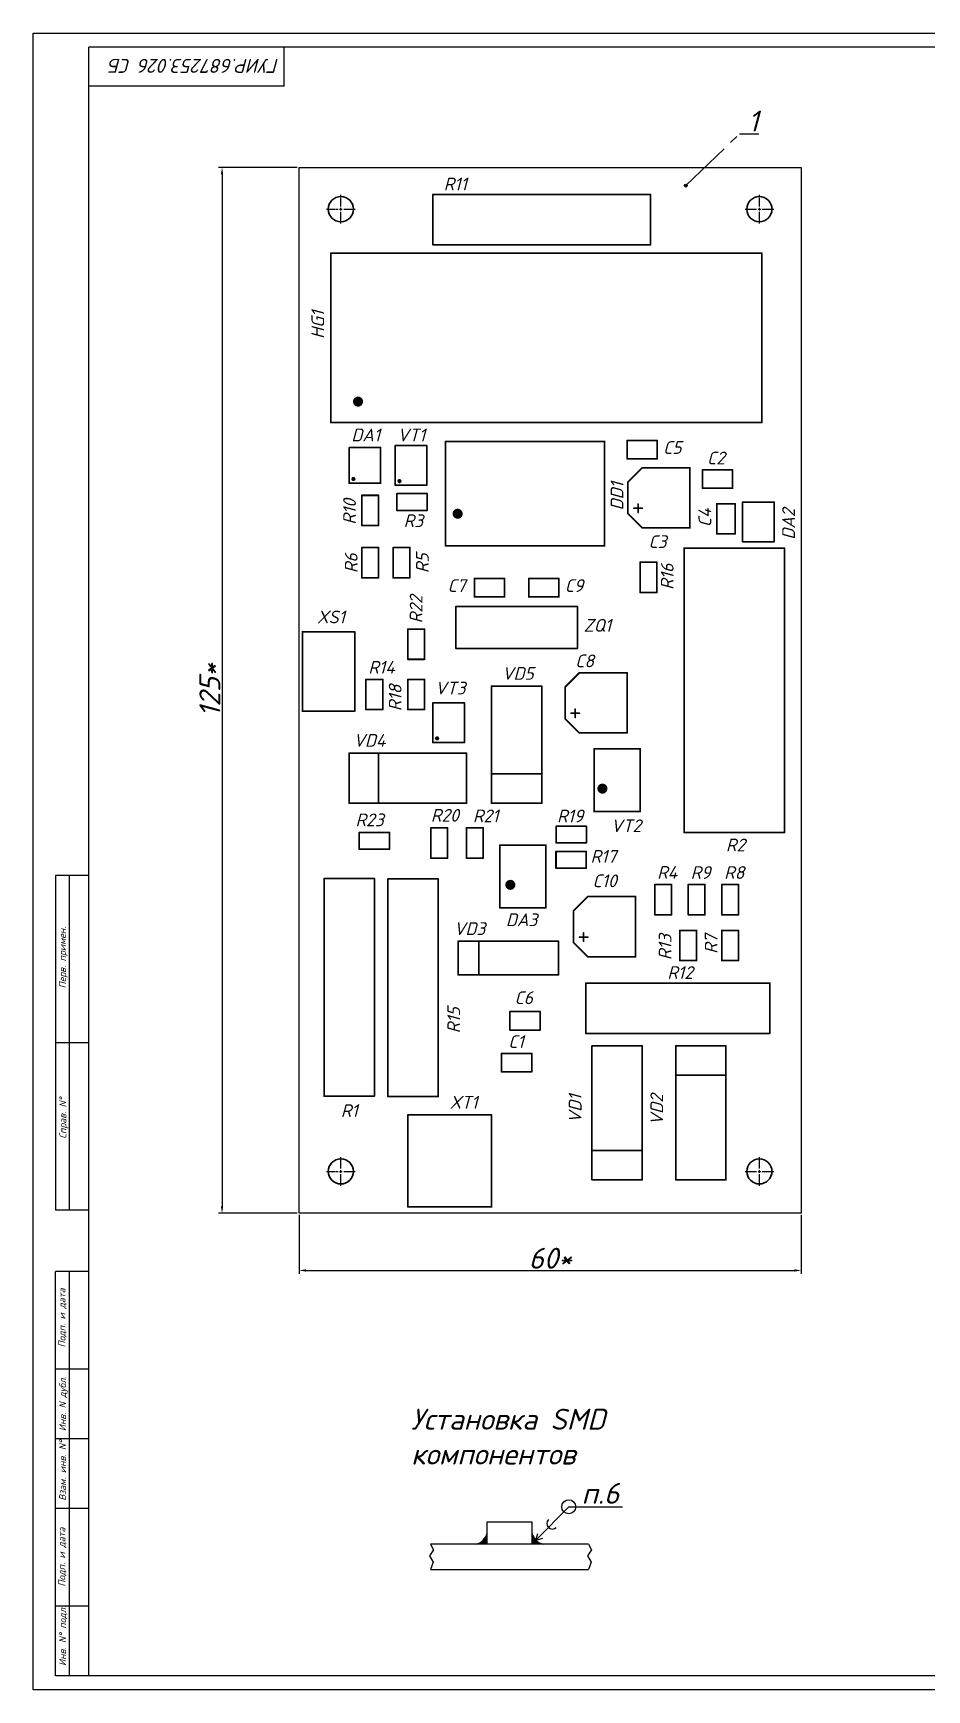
# Model space of a CAD drawing. Header units: millimetres. Extents: x 204 to 2233, y 176 to 1484.
# Drawn here: x 204 to 524, y 176 to 770 of the extents above; entities that cross this region are included whole.
import ezdxf

# ---------------------------------------------------------------- set-up
doc = ezdxf.new("R2010")
doc.units = ezdxf.units.MM
doc.linetypes.add('CENTER2', pattern=[1.125, 0.75, -0.125, 0.125, -0.125])
doc.linetypes.add('осевая2', pattern=[28.575, 19.05, -3.175, 3.175, -3.175])
doc.styles.add('PDF ISOCPEUR Italic', font='isocpeui.ttf')
doc.dimstyles.new('ISO-25', dxfattribs={"dimtxt": 2.5, "dimasz": 2.5, "dimexe": 1.25, "dimexo": 0.625, "dimtad": 1, "dimtxsty": 'Standard', "dimcen": 2.5, "dimadec": 0, "dimazin": 0, "dimtfac": 1, "dimtmove": 0, "dimatfit": 3, "dimfxl": 1, "dimarcsym": 0})

# ---------------------------------------------------------------- blocks, each defined once
blk = doc.blocks.new('*D27')
at = {"color": 0, "linetype": 'ByBlock', "lineweight": -2, "transparency": 16777216}
for p, q in [((298.78, 721.66), (270.56, 721.66)), ((271.81, 719.16), (271.81, 349.16)), ((298.78, 346.66), (270.56, 346.66))]:
    blk.add_line(p, q, dxfattribs=at)
at = {"color": 0, "linetype": 'ByBlock', "transparency": 16777216}
for points in [[(271.4, 719.16), (272.23, 719.16), (271.81, 721.66)], [(271.4, 349.16), (272.23, 349.16), (271.81, 346.66)]]:
    blk.add_solid(points, dxfattribs=at)
at = {"layer": 'DEFPOINTS', "color": 0, "linetype": 'ByBlock', "transparency": 16777216}
for p in [(299.4, 721.66), (271.81, 346.66), (299.4, 346.66)]:
    blk.add_point(p, dxfattribs=at)
at = {"color": 0, "linetype": 'ByBlock', "transparency": 16777216, "insert": (267.44, 534.16), "char_height": 2.5, "attachment_point": 5, "rotation": 90, "style": 'PDF ISOCPEUR Italic'}
blk.add_mtext('{\\H3x;125\\A1;\\fGOST Common|b0|i1|c204|p34;*}', dxfattribs=at)
blk = doc.blocks.new('*D28')
at = {"color": 0, "linetype": 'ByBlock', "lineweight": -2, "transparency": 16777216}
for p, q in [((299.4, 346.04), (299.4, 324.91)), ((479.4, 346.04), (479.4, 324.91)), ((301.9, 326.16), (476.9, 326.16))]:
    blk.add_line(p, q, dxfattribs=at)
at = {"color": 0, "linetype": 'ByBlock', "transparency": 16777216}
for points in [[(301.9, 326.57), (301.9, 325.74), (299.4, 326.16)], [(476.9, 326.57), (476.9, 325.74), (479.4, 326.16)]]:
    blk.add_solid(points, dxfattribs=at)
at = {"layer": 'DEFPOINTS', "color": 0, "linetype": 'ByBlock', "transparency": 16777216}
for p in [(299.4, 346.66), (479.4, 346.66), (479.4, 326.16)]:
    blk.add_point(p, dxfattribs=at)
at = {"color": 0, "linetype": 'ByBlock', "transparency": 16777216, "insert": (389.4, 330.53), "char_height": 2.5, "attachment_point": 5, "style": 'PDF ISOCPEUR Italic'}
blk.add_mtext('{\\H3x;60\\A1;\\fGOST Common|b0|i1|c204|p34;*}', dxfattribs=at)
blk = doc.blocks.new('*U23')
at = {"color": 0, "linetype": 'CENTER2', "transparency": 16777216}
for p, q in [((-5.12, 0), (-1, 0)), ((0, 1), (0, 5.12)), ((1, 0), (5.12, 0)), ((0, -5.12), (0, -1))]:
    blk.add_line(p, q, dxfattribs=at)
at = {"color": 0, "linetype": 'Continuous', "transparency": 16777216}
for p, q in [((-0.5, 0), (0.5, 0)), ((0, -0.5), (0, 0.5))]:
    blk.add_line(p, q, dxfattribs=at)
blk = doc.blocks.new('*U24')
at = {"color": 0, "linetype": 'CENTER2', "transparency": 16777216}
for p, q in [((-5.12, 0), (-1, 0)), ((0, 1), (0, 5.12)), ((1, 0), (5.12, 0)), ((0, -5.12), (0, -1))]:
    blk.add_line(p, q, dxfattribs=at)
at = {"color": 0, "linetype": 'Continuous', "transparency": 16777216}
for p, q in [((-0.5, 0), (0.5, 0)), ((0, -0.5), (0, 0.5))]:
    blk.add_line(p, q, dxfattribs=at)
blk = doc.blocks.new('*U25')
at = {"color": 0, "linetype": 'CENTER2', "transparency": 16777216}
for p, q in [((-5.12, 0), (-1, 0)), ((0, 1), (0, 5.12)), ((1, 0), (5.12, 0)), ((0, -5.12), (0, -1))]:
    blk.add_line(p, q, dxfattribs=at)
at = {"color": 0, "linetype": 'Continuous', "transparency": 16777216}
for p, q in [((-0.5, 0), (0.5, 0)), ((0, -0.5), (0, 0.5))]:
    blk.add_line(p, q, dxfattribs=at)
blk = doc.blocks.new('*U26')
at = {"color": 0, "linetype": 'CENTER2', "transparency": 16777216}
for p, q in [((-5.12, 0), (-1, 0)), ((0, 1), (0, 5.12)), ((1, 0), (5.12, 0)), ((0, -5.12), (0, -1))]:
    blk.add_line(p, q, dxfattribs=at)
at = {"color": 0, "linetype": 'Continuous', "transparency": 16777216}
for p, q in [((-0.5, 0), (0.5, 0)), ((0, -0.5), (0, 0.5))]:
    blk.add_line(p, q, dxfattribs=at)

msp = doc.modelspace()

# ---------------------------------------------------------------- hatches: boundary and pattern name
at = {"linetype": 'ByBlock'}
h = msp.add_hatch(color=256, dxfattribs=at)
h.dxf.hatch_style = 1
h.paths.add_polyline_path([(438.564, 715.111, 1), (437.564, 715.111, 1)])
h = msp.add_hatch(color=256, dxfattribs=at)
h.dxf.hatch_style = 1
h.paths.add_polyline_path([(366.867, 231.986), (366.867, 227.986), (362.867, 227.986, 0.2723201)])
h = msp.add_hatch(color=256, dxfattribs=at)
h.dxf.hatch_style = 1
h.paths.add_polyline_path([(386.867, 227.986, -0.2723201), (382.867, 231.986), (382.867, 227.986)])

# ---------------------------------------------------------------- linework, layer by layer
for p, q in [((204.109, 175.778), (204.109, 769.778)), ((204.109, 769.778), (1045.109, 769.778)), ((224.109, 220.778), (224.109, 764.778)), ((1040.109, 764.778), (224.109, 764.778)), ((294.109, 750.778), (294.109, 764.778)), ((294.109, 750.778), (224.109, 750.778)), ((299.4, 346.662), (299.4, 721.662)), ((299.4, 721.662), (479.4, 721.662)), ((479.4, 721.662), (479.4, 346.662)), ((212.109, 467.778), (212.109, 347.778)), ((224.109, 467.778), (212.109, 467.778)), ((217.109, 347.778), (217.109, 467.778)), ((224.109, 407.778), (212.109, 407.778)), ((224.109, 347.778), (212.109, 347.778)), ((479.4, 346.662), (299.4, 346.662)), ((212.109, 180.778), (212.109, 325.778)), ((224.109, 325.778), (212.109, 325.778)), ((217.109, 180.778), (217.109, 325.778)), ((224.109, 290.778), (212.109, 290.778)), ((224.109, 265.778), (212.109, 265.778)), ((224.109, 240.778), (212.109, 240.778)), ((224.109, 180.778), (224.109, 220.778)), ((224.109, 205.778), (212.109, 205.778)), ((1040.109, 180.778), (212.109, 180.778)), ((1045.109, 175.778), (204.109, 175.778))]:
    msp.add_line(p, q)
at = {"linetype": 'осевая2'}
msp.add_line((438.064, 715.111), (457.302, 733.616), dxfattribs=at)
at = {"linetype": 'ByBlock'}
for p, q in [((457.302, 733.616), (464.199, 733.616)), ((384.322, 229.441), (396.058, 241.431)), ((396.058, 241.431), (415.314, 241.431)), ((366.867, 227.986), (366.867, 235.986)), ((366.867, 235.986), (382.867, 235.986)), ((382.867, 235.986), (382.867, 227.986)), ((384.322, 229.441), (384.943, 231.863)), ((403.208, 227.986), (346.526, 227.986)), ((382.867, 227.986), (366.867, 227.986)), ((384.322, 229.441), (386.73, 230.114)), ((346.526, 218.986), (403.208, 218.986))]:
    msp.add_line(p, q, dxfattribs=at)
at = {"const_width": 0.6}
for points in [[(347.4, 711.912), (425.4, 711.912)], [(347.4, 693.912), (347.4, 711.912)], [(425.4, 693.912), (425.4, 711.912)], [(310.8, 630.161), (310.8, 690.911)], [(310.8, 690.911), (465.3, 690.911)], [(347.4, 693.912), (425.4, 693.912)], [(465.3, 630.161), (465.3, 690.911)], [(310.8, 630.161), (465.3, 630.161)], [(351.9, 623.412), (408.9, 623.412)], [(351.9, 585.912), (351.9, 623.412)], [(408.9, 585.912), (408.9, 623.412)], [(417, 617.112), (417, 623.712)], [(417, 623.712), (427.8, 623.712)], [(427.8, 617.112), (427.8, 623.712)], [(317.4, 608.411), (317.4, 621.162)], [(317.4, 621.162), (328.65, 621.162)], [(328.65, 608.411), (328.65, 621.162)], [(333.9, 607.661), (333.9, 621.911)], [(333.9, 621.911), (345.15, 621.911)], [(345.15, 607.661), (345.15, 621.911)], [(417, 617.112), (427.8, 617.112)], [(417.3, 608.861), (422.4, 613.961)], [(422.4, 613.961), (439.5, 613.961)], [(439.5, 592.361), (439.5, 613.961)], [(444, 606.611), (444, 613.212)], [(444, 613.212), (454.8, 613.212)], [(454.8, 606.611), (454.8, 613.212)], [(317.4, 608.411), (328.65, 608.411)], [(333.9, 607.661), (345.15, 607.661)], [(417.3, 597.461), (417.3, 608.861)], [(444, 606.611), (454.8, 606.611)], [(321.9, 604.061), (327.9, 604.061)], [(321.9, 593.262), (321.9, 604.061)], [(327.9, 593.262), (327.9, 604.061)], [(334.5, 598.661), (334.5, 604.662)], [(334.5, 604.662), (345.3, 604.662)], [(345.3, 598.661), (345.3, 604.662)], [(420.9, 597.912), (420.9, 600.911)], [(449.1, 590.262), (449.1, 601.061)], [(449.1, 601.061), (455.7, 601.061)], [(455.7, 590.262), (455.7, 601.061)], [(458.4, 587.411), (458.4, 601.662)], [(458.4, 601.662), (469.65, 601.662)], [(469.65, 587.411), (469.65, 601.662)], [(334.5, 598.661), (345.3, 598.661)], [(417.3, 597.461), (422.4, 592.361)], [(419.4, 599.411), (422.4, 599.411)], [(321.9, 593.262), (327.9, 593.262)], [(422.4, 592.361), (439.5, 592.361)], [(449.1, 590.262), (455.7, 590.262)], [(321.9, 585.311), (327.9, 585.311)], [(321.9, 574.512), (321.9, 585.311)], [(327.9, 574.512), (327.9, 585.311)], [(333.15, 585.311), (339.15, 585.311)], [(333.15, 574.512), (333.15, 585.311)], [(339.15, 574.512), (339.15, 585.311)], [(351.9, 585.912), (408.9, 585.912)], [(437.4, 585.161), (473.4, 585.161)], [(437.4, 483.162), (437.4, 585.161)], [(458.4, 587.411), (469.65, 587.411)], [(473.4, 483.162), (473.4, 585.161)], [(421.65, 580.061), (427.65, 580.061)], [(421.65, 569.262), (421.65, 580.061)], [(427.65, 569.262), (427.65, 580.061)], [(321.9, 574.512), (327.9, 574.512)], [(333.15, 574.512), (339.15, 574.512)], [(362.25, 567.612), (362.25, 574.212)], [(362.25, 574.212), (373.05, 574.212)], [(373.05, 567.612), (373.05, 574.212)], [(381.75, 567.612), (381.75, 574.212)], [(381.75, 574.212), (392.55, 574.212)], [(392.55, 567.612), (392.55, 574.212)], [(355.65, 564.162), (399.15, 564.162)], [(355.65, 549.161), (355.65, 564.162)], [(362.25, 567.612), (373.05, 567.612)], [(381.75, 567.612), (392.55, 567.612)], [(399.15, 549.161), (399.15, 564.162)], [(421.65, 569.262), (427.65, 569.262)], [(300.6, 526.661), (300.6, 555.162)], [(300.6, 526.661), (300.6, 555.162)], [(300.6, 555.162), (319.35, 555.162)], [(319.35, 526.661), (319.35, 555.162)], [(338.4, 556.062), (344.4, 556.062)], [(338.4, 545.262), (338.4, 556.062)], [(344.4, 545.262), (344.4, 556.062)], [(355.65, 549.161), (399.15, 549.161)], [(338.4, 545.262), (344.4, 545.262)], [(394.8, 535.361), (399.9, 540.462)], [(399.9, 540.462), (417, 540.462)], [(417, 518.861), (417, 540.462)], [(323.4, 538.061), (329.4, 538.061)], [(323.4, 527.262), (323.4, 538.061)], [(329.4, 527.262), (329.4, 538.061)], [(338.4, 538.061), (344.4, 538.061)], [(338.4, 527.262), (338.4, 538.061)], [(344.4, 527.262), (344.4, 538.061)], [(368.4, 493.661), (368.4, 535.662)], [(368.4, 535.662), (386.4, 535.662)], [(386.4, 493.661), (386.4, 535.662)], [(394.8, 523.961), (394.8, 535.361)], [(347.4, 515.411), (347.4, 529.662)], [(347.4, 529.662), (358.65, 529.662)], [(358.65, 515.411), (358.65, 529.662)], [(300.6, 526.661), (319.35, 526.661)], [(323.4, 527.262), (329.4, 527.262)], [(338.4, 527.262), (344.4, 527.262)], [(394.8, 523.961), (399.9, 518.861)], [(396.9, 525.912), (399.9, 525.912)], [(398.4, 524.412), (398.4, 527.411)], [(399.9, 518.861), (417, 518.861)], [(317.4, 511.661), (359.4, 511.661)], [(317.4, 493.661), (317.4, 511.661)], [(327.9, 493.661), (327.9, 511.661)], [(347.4, 515.411), (358.65, 515.411)], [(359.4, 493.661), (359.4, 511.661)], [(405.15, 513.162), (421.65, 513.162)], [(405.15, 490.662), (405.15, 513.162)], [(421.65, 490.662), (421.65, 513.162)], [(368.4, 504.161), (386.4, 504.161)], [(317.4, 493.661), (359.4, 493.661)], [(368.4, 493.661), (386.4, 493.661)], [(405.15, 490.662), (421.65, 490.662)], [(321, 477.161), (321, 483.162)], [(321, 483.162), (331.8, 483.162)], [(331.8, 477.161), (331.8, 483.162)], [(346.65, 484.811), (352.65, 484.811)], [(346.65, 474.012), (346.65, 484.811)], [(352.65, 474.012), (352.65, 484.811)], [(359.4, 484.811), (365.4, 484.811)], [(359.4, 474.012), (359.4, 484.811)], [(365.4, 474.012), (365.4, 484.811)], [(391.575, 479.412), (391.575, 485.412)], [(391.575, 485.412), (402.375, 485.412)], [(402.375, 479.412), (402.375, 485.412)], [(437.4, 483.162), (473.4, 483.162)], [(321, 477.161), (331.8, 477.161)], [(371.4, 478.662), (387.9, 478.662)], [(371.4, 456.162), (371.4, 478.662)], [(387.9, 456.162), (387.9, 478.662)], [(391.5, 470.411), (391.5, 476.412)], [(391.5, 476.412), (402.3, 476.412)], [(391.575, 479.412), (402.375, 479.412)], [(402.3, 470.411), (402.3, 476.412)], [(346.65, 474.012), (352.65, 474.012)], [(359.4, 474.012), (365.4, 474.012)], [(391.5, 470.411), (402.3, 470.411)], [(308.4, 466.661), (326.4, 466.661)], [(308.4, 388.662), (308.4, 466.661)], [(326.4, 388.662), (326.4, 466.661)], [(331.275, 388.512), (331.275, 466.511)], [(331.275, 466.511), (349.275, 466.511)], [(349.275, 388.512), (349.275, 466.511)], [(426.9, 464.486), (432.9, 464.486)], [(426.9, 453.687), (426.9, 464.486)], [(432.9, 453.687), (432.9, 464.486)], [(438.9, 464.486), (444.9, 464.486)], [(438.9, 453.687), (438.9, 464.486)], [(444.9, 453.687), (444.9, 464.486)], [(450.9, 464.486), (456.9, 464.486)], [(450.9, 453.687), (450.9, 464.486)], [(456.9, 453.687), (456.9, 464.486)], [(397.8, 455.111), (402.9, 460.212)], [(402.9, 460.212), (420, 460.212)], [(420, 438.611), (420, 460.212)], [(371.4, 456.162), (387.9, 456.162)], [(397.8, 443.711), (397.8, 455.111)], [(426.9, 453.687), (432.9, 453.687)], [(438.9, 453.687), (444.9, 453.687)], [(450.9, 453.687), (456.9, 453.687)], [(399.9, 445.662), (402.9, 445.662)], [(401.4, 444.162), (401.4, 447.161)], [(435.9, 448.061), (441.9, 448.061)], [(435.9, 437.262), (435.9, 448.061)], [(441.9, 437.262), (441.9, 448.061)], [(450.9, 448.061), (456.9, 448.061)], [(450.9, 437.262), (450.9, 448.061)], [(456.9, 437.262), (456.9, 448.061)], [(356.4, 432.161), (356.4, 444.162)], [(356.4, 444.162), (392.4, 444.162)], [(363.9, 432.161), (363.9, 444.162)], [(392.4, 432.161), (392.4, 444.162)], [(397.8, 443.711), (402.9, 438.611)], [(402.9, 438.611), (420, 438.611)], [(435.9, 437.262), (441.9, 437.262)], [(450.9, 437.262), (456.9, 437.262)], [(356.4, 432.161), (392.4, 432.161)], [(402.15, 429.161), (468.15, 429.161)], [(402.15, 411.162), (402.15, 429.161)], [(468.15, 411.162), (468.15, 429.161)], [(375, 412.361), (375, 418.962)], [(375, 418.962), (385.8, 418.962)], [(385.8, 412.361), (385.8, 418.962)], [(375, 412.361), (385.8, 412.361)], [(402.15, 411.162), (468.15, 411.162)], [(372, 397.361), (372, 403.962)], [(372, 403.962), (382.8, 403.962)], [(382.8, 397.361), (382.8, 403.962)], [(404.4, 406.662), (422.4, 406.662)], [(404.4, 358.662), (404.4, 406.662)], [(422.4, 358.662), (422.4, 406.662)], [(434.4, 358.662), (434.4, 406.662)], [(434.4, 406.662), (452.4, 406.662)], [(452.4, 358.662), (452.4, 406.662)], [(372, 397.361), (382.8, 397.361)], [(434.4, 396.162), (452.4, 396.162)], [(308.4, 388.662), (326.4, 388.662)], [(331.275, 388.512), (349.275, 388.512)], [(338.4, 348.912), (338.4, 381.911)], [(338.4, 381.911), (368.4, 381.911)], [(368.4, 348.912), (368.4, 381.911)], [(404.4, 369.162), (422.4, 369.162)], [(404.4, 358.662), (422.4, 358.662)], [(434.4, 358.662), (452.4, 358.662)], [(338.4, 348.912), (368.4, 348.912)]]:
    msp.add_lwpolyline(points, dxfattribs=at)
for points, const_width in [([(347.25, 711.912, 1), (347.55, 711.912, 1)], 0.3), ([(347.25, 711.912, 1), (347.55, 711.912, 1)], 0.3), ([(425.25, 711.912, 1), (425.55, 711.912, 1)], 0.3), ([(425.25, 711.912, 1), (425.55, 711.912, 1)], 0.3), ([(310.65, 690.911, 1), (310.95, 690.911, 1)], 0.3), ([(310.65, 690.911, 1), (310.95, 690.911, 1)], 0.3), ([(347.25, 693.912, 1), (347.55, 693.912, 1)], 0.3), ([(347.25, 693.912, 1), (347.55, 693.912, 1)], 0.3), ([(425.25, 693.912, 1), (425.55, 693.912, 1)], 0.3), ([(425.25, 693.912, 1), (425.55, 693.912, 1)], 0.3), ([(465.15, 690.911, 1), (465.45, 690.911, 1)], 0.3), ([(465.15, 690.911, 1), (465.45, 690.911, 1)], 0.3), ([(321.45, 637.662, 1), (319.65, 637.662, 1)], 1.8), ([(319.2, 637.662, 1), (320.1, 637.662, 1)], 0.9), ([(321, 637.662, 1), (321.9, 637.662, 1)], 0.9), ([(310.65, 630.161, 1), (310.95, 630.161, 1)], 0.3), ([(310.65, 630.161, 1), (310.95, 630.161, 1)], 0.3), ([(465.15, 630.161, 1), (465.45, 630.161, 1)], 0.3), ([(465.15, 630.161, 1), (465.45, 630.161, 1)], 0.3), ([(351.75, 623.412, 1), (352.05, 623.412, 1)], 0.3), ([(351.75, 623.412, 1), (352.05, 623.412, 1)], 0.3), ([(408.75, 623.412, 1), (409.05, 623.412, 1)], 0.3), ([(408.75, 623.412, 1), (409.05, 623.412, 1)], 0.3), ([(416.85, 623.712, 1), (417.15, 623.712, 1)], 0.3), ([(416.85, 623.712, 1), (417.15, 623.712, 1)], 0.3), ([(427.65, 623.712, 1), (427.95, 623.712, 1)], 0.3), ([(427.65, 623.712, 1), (427.95, 623.712, 1)], 0.3), ([(317.25, 621.162, 1), (317.55, 621.162, 1)], 0.3), ([(317.25, 621.162, 1), (317.55, 621.162, 1)], 0.3), ([(328.5, 621.162, 1), (328.8, 621.162, 1)], 0.3), ([(328.5, 621.162, 1), (328.8, 621.162, 1)], 0.3), ([(333.75, 621.911, 1), (334.05, 621.911, 1)], 0.3), ([(333.75, 621.911, 1), (334.05, 621.911, 1)], 0.3), ([(345, 621.911, 1), (345.3, 621.911, 1)], 0.3), ([(345, 621.911, 1), (345.3, 621.911, 1)], 0.3), ([(416.85, 617.112, 1), (417.15, 617.112, 1)], 0.3), ([(416.85, 617.112, 1), (417.15, 617.112, 1)], 0.3), ([(422.25, 613.961, 1), (422.55, 613.961, 1)], 0.3), ([(422.25, 613.961, 1), (422.55, 613.961, 1)], 0.3), ([(427.65, 617.112, 1), (427.95, 617.112, 1)], 0.3), ([(427.65, 617.112, 1), (427.95, 617.112, 1)], 0.3), ([(439.35, 613.961, 1), (439.65, 613.961, 1)], 0.3), ([(439.35, 613.961, 1), (439.65, 613.961, 1)], 0.3), ([(443.85, 613.212, 1), (444.15, 613.212, 1)], 0.3), ([(443.85, 613.212, 1), (444.15, 613.212, 1)], 0.3), ([(454.65, 613.212, 1), (454.95, 613.212, 1)], 0.3), ([(454.65, 613.212, 1), (454.95, 613.212, 1)], 0.3), ([(317.25, 608.411, 1), (317.55, 608.411, 1)], 0.3), ([(317.25, 608.411, 1), (317.55, 608.411, 1)], 0.3), ([(319.275, 609.911, 1), (318.525, 609.911, 1)], 0.75), ([(318.338, 609.911, 1), (318.713, 609.911, 1)], 0.375), ([(319.088, 609.911, 1), (319.463, 609.911, 1)], 0.375), ([(328.5, 608.411, 1), (328.8, 608.411, 1)], 0.3), ([(328.5, 608.411, 1), (328.8, 608.411, 1)], 0.3), ([(333.75, 607.661, 1), (334.05, 607.661, 1)], 0.3), ([(333.75, 607.661, 1), (334.05, 607.661, 1)], 0.3), ([(335.775, 609.161, 1), (335.025, 609.161, 1)], 0.75), ([(334.838, 609.161, 1), (335.213, 609.161, 1)], 0.375), ([(335.588, 609.161, 1), (335.963, 609.161, 1)], 0.375), ([(345, 607.661, 1), (345.3, 607.661, 1)], 0.3), ([(345, 607.661, 1), (345.3, 607.661, 1)], 0.3), ([(417.15, 608.861, 1), (417.45, 608.861, 1)], 0.3), ([(417.15, 608.861, 1), (417.45, 608.861, 1)], 0.3), ([(443.85, 606.611, 1), (444.15, 606.611, 1)], 0.3), ([(443.85, 606.611, 1), (444.15, 606.611, 1)], 0.3), ([(454.65, 606.611, 1), (454.95, 606.611, 1)], 0.3), ([(454.65, 606.611, 1), (454.95, 606.611, 1)], 0.3), ([(321.75, 604.061, 1), (322.05, 604.061, 1)], 0.3), ([(321.75, 604.061, 1), (322.05, 604.061, 1)], 0.3), ([(327.75, 604.061, 1), (328.05, 604.061, 1)], 0.3), ([(327.75, 604.061, 1), (328.05, 604.061, 1)], 0.3), ([(334.35, 604.662, 1), (334.65, 604.662, 1)], 0.3), ([(334.35, 604.662, 1), (334.65, 604.662, 1)], 0.3), ([(345.15, 604.662, 1), (345.45, 604.662, 1)], 0.3), ([(345.15, 604.662, 1), (345.45, 604.662, 1)], 0.3), ([(420.75, 600.911, 1), (421.05, 600.911, 1)], 0.3), ([(448.95, 601.061, 1), (449.25, 601.061, 1)], 0.3), ([(448.95, 601.061, 1), (449.25, 601.061, 1)], 0.3), ([(455.55, 601.061, 1), (455.85, 601.061, 1)], 0.3), ([(455.55, 601.061, 1), (455.85, 601.061, 1)], 0.3), ([(458.25, 601.662, 1), (458.55, 601.662, 1)], 0.3), ([(458.25, 601.662, 1), (458.55, 601.662, 1)], 0.3), ([(469.5, 601.662, 1), (469.8, 601.662, 1)], 0.3), ([(469.5, 601.662, 1), (469.8, 601.662, 1)], 0.3), ([(334.35, 598.661, 1), (334.65, 598.661, 1)], 0.3), ([(334.35, 598.661, 1), (334.65, 598.661, 1)], 0.3), ([(345.15, 598.661, 1), (345.45, 598.661, 1)], 0.3), ([(345.15, 598.661, 1), (345.45, 598.661, 1)], 0.3), ([(357.15, 597.461, 1), (355.35, 597.461, 1)], 1.8), ([(354.9, 597.461, 1), (355.8, 597.461, 1)], 0.9), ([(356.7, 597.461, 1), (357.6, 597.461, 1)], 0.9), ([(417.15, 597.461, 1), (417.45, 597.461, 1)], 0.3), ([(417.15, 597.461, 1), (417.45, 597.461, 1)], 0.3), ([(419.25, 599.411, 1), (419.55, 599.411, 1)], 0.3), ([(420.75, 597.912, 1), (421.05, 597.912, 1)], 0.3), ([(422.25, 599.411, 1), (422.55, 599.411, 1)], 0.3), ([(321.75, 593.262, 1), (322.05, 593.262, 1)], 0.3), ([(321.75, 593.262, 1), (322.05, 593.262, 1)], 0.3), ([(327.75, 593.262, 1), (328.05, 593.262, 1)], 0.3), ([(327.75, 593.262, 1), (328.05, 593.262, 1)], 0.3), ([(422.25, 592.361, 1), (422.55, 592.361, 1)], 0.3), ([(422.25, 592.361, 1), (422.55, 592.361, 1)], 0.3), ([(439.35, 592.361, 1), (439.65, 592.361, 1)], 0.3), ([(439.35, 592.361, 1), (439.65, 592.361, 1)], 0.3), ([(448.95, 590.262, 1), (449.25, 590.262, 1)], 0.3), ([(448.95, 590.262, 1), (449.25, 590.262, 1)], 0.3), ([(455.55, 590.262, 1), (455.85, 590.262, 1)], 0.3), ([(455.55, 590.262, 1), (455.85, 590.262, 1)], 0.3), ([(321.75, 585.311, 1), (322.05, 585.311, 1)], 0.3), ([(321.75, 585.311, 1), (322.05, 585.311, 1)], 0.3), ([(327.75, 585.311, 1), (328.05, 585.311, 1)], 0.3), ([(327.75, 585.311, 1), (328.05, 585.311, 1)], 0.3), ([(333, 585.311, 1), (333.3, 585.311, 1)], 0.3), ([(333, 585.311, 1), (333.3, 585.311, 1)], 0.3), ([(339, 585.311, 1), (339.3, 585.311, 1)], 0.3), ([(339, 585.311, 1), (339.3, 585.311, 1)], 0.3), ([(351.75, 585.912, 1), (352.05, 585.912, 1)], 0.3), ([(351.75, 585.912, 1), (352.05, 585.912, 1)], 0.3), ([(408.75, 585.912, 1), (409.05, 585.912, 1)], 0.3), ([(408.75, 585.912, 1), (409.05, 585.912, 1)], 0.3), ([(437.25, 585.161, 1), (437.55, 585.161, 1)], 0.3), ([(437.25, 585.161, 1), (437.55, 585.161, 1)], 0.3), ([(458.25, 587.411, 1), (458.55, 587.411, 1)], 0.3), ([(458.25, 587.411, 1), (458.55, 587.411, 1)], 0.3), ([(469.5, 587.411, 1), (469.8, 587.411, 1)], 0.3), ([(469.5, 587.411, 1), (469.8, 587.411, 1)], 0.3), ([(473.25, 585.161, 1), (473.55, 585.161, 1)], 0.3), ([(473.25, 585.161, 1), (473.55, 585.161, 1)], 0.3), ([(421.5, 580.061, 1), (421.8, 580.061, 1)], 0.3), ([(421.5, 580.061, 1), (421.8, 580.061, 1)], 0.3), ([(427.5, 580.061, 1), (427.8, 580.061, 1)], 0.3), ([(427.5, 580.061, 1), (427.8, 580.061, 1)], 0.3), ([(321.75, 574.512, 1), (322.05, 574.512, 1)], 0.3), ([(321.75, 574.512, 1), (322.05, 574.512, 1)], 0.3), ([(327.75, 574.512, 1), (328.05, 574.512, 1)], 0.3), ([(327.75, 574.512, 1), (328.05, 574.512, 1)], 0.3), ([(333, 574.512, 1), (333.3, 574.512, 1)], 0.3), ([(333, 574.512, 1), (333.3, 574.512, 1)], 0.3), ([(339, 574.512, 1), (339.3, 574.512, 1)], 0.3), ([(339, 574.512, 1), (339.3, 574.512, 1)], 0.3), ([(362.1, 574.212, 1), (362.4, 574.212, 1)], 0.3), ([(362.1, 574.212, 1), (362.4, 574.212, 1)], 0.3), ([(372.9, 574.212, 1), (373.2, 574.212, 1)], 0.3), ([(372.9, 574.212, 1), (373.2, 574.212, 1)], 0.3), ([(381.6, 574.212, 1), (381.9, 574.212, 1)], 0.3), ([(381.6, 574.212, 1), (381.9, 574.212, 1)], 0.3), ([(392.4, 574.212, 1), (392.7, 574.212, 1)], 0.3), ([(392.4, 574.212, 1), (392.7, 574.212, 1)], 0.3), ([(355.5, 564.162, 1), (355.8, 564.162, 1)], 0.3), ([(355.5, 564.162, 1), (355.8, 564.162, 1)], 0.3), ([(362.1, 567.612, 1), (362.4, 567.612, 1)], 0.3), ([(362.1, 567.612, 1), (362.4, 567.612, 1)], 0.3), ([(372.9, 567.612, 1), (373.2, 567.612, 1)], 0.3), ([(372.9, 567.612, 1), (373.2, 567.612, 1)], 0.3), ([(381.6, 567.612, 1), (381.9, 567.612, 1)], 0.3), ([(381.6, 567.612, 1), (381.9, 567.612, 1)], 0.3), ([(392.4, 567.612, 1), (392.7, 567.612, 1)], 0.3), ([(392.4, 567.612, 1), (392.7, 567.612, 1)], 0.3), ([(399, 564.162, 1), (399.3, 564.162, 1)], 0.3), ([(399, 564.162, 1), (399.3, 564.162, 1)], 0.3), ([(421.5, 569.262, 1), (421.8, 569.262, 1)], 0.3), ([(421.5, 569.262, 1), (421.8, 569.262, 1)], 0.3), ([(427.5, 569.262, 1), (427.8, 569.262, 1)], 0.3), ([(427.5, 569.262, 1), (427.8, 569.262, 1)], 0.3), ([(300.45, 555.162, 1), (300.75, 555.162, 1)], 0.3), ([(300.45, 555.162, 1), (300.75, 555.162, 1)], 0.3), ([(300.45, 555.162, 1), (300.75, 555.162, 1)], 0.3), ([(300.45, 555.162, 1), (300.75, 555.162, 1)], 0.3), ([(319.2, 555.162, 1), (319.5, 555.162, 1)], 0.3), ([(319.2, 555.162, 1), (319.5, 555.162, 1)], 0.3), ([(338.25, 556.062, 1), (338.55, 556.062, 1)], 0.3), ([(338.25, 556.062, 1), (338.55, 556.062, 1)], 0.3), ([(344.25, 556.062, 1), (344.55, 556.062, 1)], 0.3), ([(344.25, 556.062, 1), (344.55, 556.062, 1)], 0.3), ([(355.5, 549.161, 1), (355.8, 549.161, 1)], 0.3), ([(355.5, 549.161, 1), (355.8, 549.161, 1)], 0.3), ([(399, 549.161, 1), (399.3, 549.161, 1)], 0.3), ([(399, 549.161, 1), (399.3, 549.161, 1)], 0.3), ([(338.25, 545.262, 1), (338.55, 545.262, 1)], 0.3), ([(338.25, 545.262, 1), (338.55, 545.262, 1)], 0.3), ([(344.25, 545.262, 1), (344.55, 545.262, 1)], 0.3), ([(344.25, 545.262, 1), (344.55, 545.262, 1)], 0.3), ([(399.75, 540.462, 1), (400.05, 540.462, 1)], 0.3), ([(399.75, 540.462, 1), (400.05, 540.462, 1)], 0.3), ([(416.85, 540.462, 1), (417.15, 540.462, 1)], 0.3), ([(416.85, 540.462, 1), (417.15, 540.462, 1)], 0.3), ([(323.25, 538.061, 1), (323.55, 538.061, 1)], 0.3), ([(323.25, 538.061, 1), (323.55, 538.061, 1)], 0.3), ([(329.25, 538.061, 1), (329.55, 538.061, 1)], 0.3), ([(329.25, 538.061, 1), (329.55, 538.061, 1)], 0.3), ([(338.25, 538.061, 1), (338.55, 538.061, 1)], 0.3), ([(338.25, 538.061, 1), (338.55, 538.061, 1)], 0.3), ([(344.25, 538.061, 1), (344.55, 538.061, 1)], 0.3), ([(344.25, 538.061, 1), (344.55, 538.061, 1)], 0.3), ([(368.25, 535.662, 1), (368.55, 535.662, 1)], 0.3), ([(368.25, 535.662, 1), (368.55, 535.662, 1)], 0.3), ([(386.25, 535.662, 1), (386.55, 535.662, 1)], 0.3), ([(386.25, 535.662, 1), (386.55, 535.662, 1)], 0.3), ([(394.65, 535.361, 1), (394.95, 535.361, 1)], 0.3), ([(394.65, 535.361, 1), (394.95, 535.361, 1)], 0.3), ([(347.25, 529.662, 1), (347.55, 529.662, 1)], 0.3), ([(347.25, 529.662, 1), (347.55, 529.662, 1)], 0.3), ([(358.5, 529.662, 1), (358.8, 529.662, 1)], 0.3), ([(358.5, 529.662, 1), (358.8, 529.662, 1)], 0.3), ([(300.45, 526.661, 1), (300.75, 526.661, 1)], 0.3), ([(300.45, 526.661, 1), (300.75, 526.661, 1)], 0.3), ([(300.45, 526.661, 1), (300.75, 526.661, 1)], 0.3), ([(300.45, 526.661, 1), (300.75, 526.661, 1)], 0.3), ([(319.2, 526.661, 1), (319.5, 526.661, 1)], 0.3), ([(319.2, 526.661, 1), (319.5, 526.661, 1)], 0.3), ([(323.25, 527.262, 1), (323.55, 527.262, 1)], 0.3), ([(323.25, 527.262, 1), (323.55, 527.262, 1)], 0.3), ([(329.25, 527.262, 1), (329.55, 527.262, 1)], 0.3), ([(329.25, 527.262, 1), (329.55, 527.262, 1)], 0.3), ([(338.25, 527.262, 1), (338.55, 527.262, 1)], 0.3), ([(338.25, 527.262, 1), (338.55, 527.262, 1)], 0.3), ([(344.25, 527.262, 1), (344.55, 527.262, 1)], 0.3), ([(344.25, 527.262, 1), (344.55, 527.262, 1)], 0.3), ([(394.65, 523.961, 1), (394.95, 523.961, 1)], 0.3), ([(394.65, 523.961, 1), (394.95, 523.961, 1)], 0.3), ([(396.75, 525.912, 1), (397.05, 525.912, 1)], 0.3), ([(398.25, 527.411, 1), (398.55, 527.411, 1)], 0.3), ([(398.25, 524.412, 1), (398.55, 524.412, 1)], 0.3), ([(399.75, 525.912, 1), (400.05, 525.912, 1)], 0.3), ([(349.275, 516.911, 1), (348.525, 516.911, 1)], 0.75), ([(348.338, 516.911, 1), (348.713, 516.911, 1)], 0.375), ([(349.088, 516.911, 1), (349.463, 516.911, 1)], 0.375), ([(399.75, 518.861, 1), (400.05, 518.861, 1)], 0.3), ([(399.75, 518.861, 1), (400.05, 518.861, 1)], 0.3), ([(416.85, 518.861, 1), (417.15, 518.861, 1)], 0.3), ([(416.85, 518.861, 1), (417.15, 518.861, 1)], 0.3), ([(317.25, 511.661, 1), (317.55, 511.661, 1)], 0.3), ([(317.25, 511.661, 1), (317.55, 511.661, 1)], 0.3), ([(327.75, 511.661, 1), (328.05, 511.661, 1)], 0.3), ([(347.25, 515.411, 1), (347.55, 515.411, 1)], 0.3), ([(347.25, 515.411, 1), (347.55, 515.411, 1)], 0.3), ([(358.5, 515.411, 1), (358.8, 515.411, 1)], 0.3), ([(358.5, 515.411, 1), (358.8, 515.411, 1)], 0.3), ([(359.25, 511.661, 1), (359.55, 511.661, 1)], 0.3), ([(359.25, 511.661, 1), (359.55, 511.661, 1)], 0.3), ([(405, 513.162, 1), (405.3, 513.162, 1)], 0.3), ([(405, 513.162, 1), (405.3, 513.162, 1)], 0.3), ([(421.5, 513.162, 1), (421.8, 513.162, 1)], 0.3), ([(421.5, 513.162, 1), (421.8, 513.162, 1)], 0.3), ([(368.25, 504.161, 1), (368.55, 504.161, 1)], 0.3), ([(386.25, 504.161, 1), (386.55, 504.161, 1)], 0.3), ([(409.05, 498.912, 1), (407.25, 498.912, 1)], 1.8), ([(406.8, 498.912, 1), (407.7, 498.912, 1)], 0.9), ([(408.6, 498.912, 1), (409.5, 498.912, 1)], 0.9), ([(317.25, 493.661, 1), (317.55, 493.661, 1)], 0.3), ([(317.25, 493.661, 1), (317.55, 493.661, 1)], 0.3), ([(327.75, 493.661, 1), (328.05, 493.661, 1)], 0.3), ([(359.25, 493.661, 1), (359.55, 493.661, 1)], 0.3), ([(359.25, 493.661, 1), (359.55, 493.661, 1)], 0.3), ([(368.25, 493.661, 1), (368.55, 493.661, 1)], 0.3), ([(368.25, 493.661, 1), (368.55, 493.661, 1)], 0.3), ([(386.25, 493.661, 1), (386.55, 493.661, 1)], 0.3), ([(386.25, 493.661, 1), (386.55, 493.661, 1)], 0.3), ([(405, 490.662, 1), (405.3, 490.662, 1)], 0.3), ([(405, 490.662, 1), (405.3, 490.662, 1)], 0.3), ([(421.5, 490.662, 1), (421.8, 490.662, 1)], 0.3), ([(421.5, 490.662, 1), (421.8, 490.662, 1)], 0.3), ([(320.85, 483.162, 1), (321.15, 483.162, 1)], 0.3), ([(320.85, 483.162, 1), (321.15, 483.162, 1)], 0.3), ([(331.65, 483.162, 1), (331.95, 483.162, 1)], 0.3), ([(331.65, 483.162, 1), (331.95, 483.162, 1)], 0.3), ([(346.5, 484.811, 1), (346.8, 484.811, 1)], 0.3), ([(346.5, 484.811, 1), (346.8, 484.811, 1)], 0.3), ([(352.5, 484.811, 1), (352.8, 484.811, 1)], 0.3), ([(352.5, 484.811, 1), (352.8, 484.811, 1)], 0.3), ([(359.25, 484.811, 1), (359.55, 484.811, 1)], 0.3), ([(359.25, 484.811, 1), (359.55, 484.811, 1)], 0.3), ([(365.25, 484.811, 1), (365.55, 484.811, 1)], 0.3), ([(365.25, 484.811, 1), (365.55, 484.811, 1)], 0.3), ([(391.425, 485.412, 1), (391.725, 485.412, 1)], 0.3), ([(391.425, 485.412, 1), (391.725, 485.412, 1)], 0.3), ([(402.225, 485.412, 1), (402.525, 485.412, 1)], 0.3), ([(402.225, 485.412, 1), (402.525, 485.412, 1)], 0.3), ([(437.25, 483.162, 1), (437.55, 483.162, 1)], 0.3), ([(437.25, 483.162, 1), (437.55, 483.162, 1)], 0.3), ([(473.25, 483.162, 1), (473.55, 483.162, 1)], 0.3), ([(473.25, 483.162, 1), (473.55, 483.162, 1)], 0.3), ([(320.85, 477.161, 1), (321.15, 477.161, 1)], 0.3), ([(320.85, 477.161, 1), (321.15, 477.161, 1)], 0.3), ([(331.65, 477.161, 1), (331.95, 477.161, 1)], 0.3), ([(331.65, 477.161, 1), (331.95, 477.161, 1)], 0.3), ([(371.25, 478.662, 1), (371.55, 478.662, 1)], 0.3), ([(371.25, 478.662, 1), (371.55, 478.662, 1)], 0.3), ([(387.75, 478.662, 1), (388.05, 478.662, 1)], 0.3), ([(387.75, 478.662, 1), (388.05, 478.662, 1)], 0.3), ([(391.35, 476.412, 1), (391.65, 476.412, 1)], 0.3), ([(391.35, 476.412, 1), (391.65, 476.412, 1)], 0.3), ([(391.425, 479.412, 1), (391.725, 479.412, 1)], 0.3), ([(391.425, 479.412, 1), (391.725, 479.412, 1)], 0.3), ([(402.15, 476.412, 1), (402.45, 476.412, 1)], 0.3), ([(402.15, 476.412, 1), (402.45, 476.412, 1)], 0.3), ([(402.225, 479.412, 1), (402.525, 479.412, 1)], 0.3), ([(402.225, 479.412, 1), (402.525, 479.412, 1)], 0.3), ([(346.5, 474.012, 1), (346.8, 474.012, 1)], 0.3), ([(346.5, 474.012, 1), (346.8, 474.012, 1)], 0.3), ([(352.5, 474.012, 1), (352.8, 474.012, 1)], 0.3), ([(352.5, 474.012, 1), (352.8, 474.012, 1)], 0.3), ([(359.25, 474.012, 1), (359.55, 474.012, 1)], 0.3), ([(359.25, 474.012, 1), (359.55, 474.012, 1)], 0.3), ([(365.25, 474.012, 1), (365.55, 474.012, 1)], 0.3), ([(365.25, 474.012, 1), (365.55, 474.012, 1)], 0.3), ([(391.35, 470.411, 1), (391.65, 470.411, 1)], 0.3), ([(391.35, 470.411, 1), (391.65, 470.411, 1)], 0.3), ([(402.15, 470.411, 1), (402.45, 470.411, 1)], 0.3), ([(402.15, 470.411, 1), (402.45, 470.411, 1)], 0.3), ([(308.25, 466.661, 1), (308.55, 466.661, 1)], 0.3), ([(308.25, 466.661, 1), (308.55, 466.661, 1)], 0.3), ([(326.25, 466.661, 1), (326.55, 466.661, 1)], 0.3), ([(326.25, 466.661, 1), (326.55, 466.661, 1)], 0.3), ([(331.125, 466.511, 1), (331.425, 466.511, 1)], 0.3), ([(331.125, 466.511, 1), (331.425, 466.511, 1)], 0.3), ([(349.125, 466.511, 1), (349.425, 466.511, 1)], 0.3), ([(349.125, 466.511, 1), (349.425, 466.511, 1)], 0.3), ([(376.05, 464.412, 1), (374.25, 464.412, 1)], 1.8), ([(373.8, 464.412, 1), (374.7, 464.412, 1)], 0.9), ([(375.6, 464.412, 1), (376.5, 464.412, 1)], 0.9), ([(426.75, 464.486, 1), (427.05, 464.486, 1)], 0.3), ([(426.75, 464.486, 1), (427.05, 464.486, 1)], 0.3), ([(432.75, 464.486, 1), (433.05, 464.486, 1)], 0.3), ([(432.75, 464.486, 1), (433.05, 464.486, 1)], 0.3), ([(438.75, 464.486, 1), (439.05, 464.486, 1)], 0.3), ([(438.75, 464.486, 1), (439.05, 464.486, 1)], 0.3), ([(444.75, 464.486, 1), (445.05, 464.486, 1)], 0.3), ([(444.75, 464.486, 1), (445.05, 464.486, 1)], 0.3), ([(450.75, 464.486, 1), (451.05, 464.486, 1)], 0.3), ([(450.75, 464.486, 1), (451.05, 464.486, 1)], 0.3), ([(456.75, 464.486, 1), (457.05, 464.486, 1)], 0.3), ([(456.75, 464.486, 1), (457.05, 464.486, 1)], 0.3), ([(402.75, 460.212, 1), (403.05, 460.212, 1)], 0.3), ([(402.75, 460.212, 1), (403.05, 460.212, 1)], 0.3), ([(419.85, 460.212, 1), (420.15, 460.212, 1)], 0.3), ([(419.85, 460.212, 1), (420.15, 460.212, 1)], 0.3), ([(371.25, 456.162, 1), (371.55, 456.162, 1)], 0.3), ([(371.25, 456.162, 1), (371.55, 456.162, 1)], 0.3), ([(387.75, 456.162, 1), (388.05, 456.162, 1)], 0.3), ([(387.75, 456.162, 1), (388.05, 456.162, 1)], 0.3), ([(397.65, 455.111, 1), (397.95, 455.111, 1)], 0.3), ([(397.65, 455.111, 1), (397.95, 455.111, 1)], 0.3), ([(426.75, 453.687, 1), (427.05, 453.687, 1)], 0.3), ([(426.75, 453.687, 1), (427.05, 453.687, 1)], 0.3), ([(432.75, 453.687, 1), (433.05, 453.687, 1)], 0.3), ([(432.75, 453.687, 1), (433.05, 453.687, 1)], 0.3), ([(438.75, 453.687, 1), (439.05, 453.687, 1)], 0.3), ([(438.75, 453.687, 1), (439.05, 453.687, 1)], 0.3), ([(444.75, 453.687, 1), (445.05, 453.687, 1)], 0.3), ([(444.75, 453.687, 1), (445.05, 453.687, 1)], 0.3), ([(450.75, 453.687, 1), (451.05, 453.687, 1)], 0.3), ([(450.75, 453.687, 1), (451.05, 453.687, 1)], 0.3), ([(456.75, 453.687, 1), (457.05, 453.687, 1)], 0.3), ([(456.75, 453.687, 1), (457.05, 453.687, 1)], 0.3), ([(399.75, 445.662, 1), (400.05, 445.662, 1)], 0.3), ([(401.25, 447.161, 1), (401.55, 447.161, 1)], 0.3), ([(402.75, 445.662, 1), (403.05, 445.662, 1)], 0.3), ([(435.75, 448.061, 1), (436.05, 448.061, 1)], 0.3), ([(435.75, 448.061, 1), (436.05, 448.061, 1)], 0.3), ([(441.75, 448.061, 1), (442.05, 448.061, 1)], 0.3), ([(441.75, 448.061, 1), (442.05, 448.061, 1)], 0.3), ([(450.75, 448.061, 1), (451.05, 448.061, 1)], 0.3), ([(450.75, 448.061, 1), (451.05, 448.061, 1)], 0.3), ([(456.75, 448.061, 1), (457.05, 448.061, 1)], 0.3), ([(456.75, 448.061, 1), (457.05, 448.061, 1)], 0.3), ([(356.25, 444.162, 1), (356.55, 444.162, 1)], 0.3), ([(356.25, 444.162, 1), (356.55, 444.162, 1)], 0.3), ([(363.75, 444.162, 1), (364.05, 444.162, 1)], 0.3), ([(392.25, 444.162, 1), (392.55, 444.162, 1)], 0.3), ([(392.25, 444.162, 1), (392.55, 444.162, 1)], 0.3), ([(397.65, 443.711, 1), (397.95, 443.711, 1)], 0.3), ([(397.65, 443.711, 1), (397.95, 443.711, 1)], 0.3), ([(401.25, 444.162, 1), (401.55, 444.162, 1)], 0.3), ([(402.75, 438.611, 1), (403.05, 438.611, 1)], 0.3), ([(402.75, 438.611, 1), (403.05, 438.611, 1)], 0.3), ([(419.85, 438.611, 1), (420.15, 438.611, 1)], 0.3), ([(419.85, 438.611, 1), (420.15, 438.611, 1)], 0.3), ([(435.75, 437.262, 1), (436.05, 437.262, 1)], 0.3), ([(435.75, 437.262, 1), (436.05, 437.262, 1)], 0.3), ([(441.75, 437.262, 1), (442.05, 437.262, 1)], 0.3), ([(441.75, 437.262, 1), (442.05, 437.262, 1)], 0.3), ([(450.75, 437.262, 1), (451.05, 437.262, 1)], 0.3), ([(450.75, 437.262, 1), (451.05, 437.262, 1)], 0.3), ([(456.75, 437.262, 1), (457.05, 437.262, 1)], 0.3), ([(456.75, 437.262, 1), (457.05, 437.262, 1)], 0.3), ([(356.25, 432.161, 1), (356.55, 432.161, 1)], 0.3), ([(356.25, 432.161, 1), (356.55, 432.161, 1)], 0.3), ([(363.75, 432.161, 1), (364.05, 432.161, 1)], 0.3), ([(392.25, 432.161, 1), (392.55, 432.161, 1)], 0.3), ([(392.25, 432.161, 1), (392.55, 432.161, 1)], 0.3), ([(402, 429.161, 1), (402.3, 429.161, 1)], 0.3), ([(402, 429.161, 1), (402.3, 429.161, 1)], 0.3), ([(468, 429.161, 1), (468.3, 429.161, 1)], 0.3), ([(468, 429.161, 1), (468.3, 429.161, 1)], 0.3), ([(374.85, 418.962, 1), (375.15, 418.962, 1)], 0.3), ([(374.85, 418.962, 1), (375.15, 418.962, 1)], 0.3), ([(385.65, 418.962, 1), (385.95, 418.962, 1)], 0.3), ([(385.65, 418.962, 1), (385.95, 418.962, 1)], 0.3), ([(374.85, 412.361, 1), (375.15, 412.361, 1)], 0.3), ([(374.85, 412.361, 1), (375.15, 412.361, 1)], 0.3), ([(385.65, 412.361, 1), (385.95, 412.361, 1)], 0.3), ([(385.65, 412.361, 1), (385.95, 412.361, 1)], 0.3), ([(402, 411.162, 1), (402.3, 411.162, 1)], 0.3), ([(402, 411.162, 1), (402.3, 411.162, 1)], 0.3), ([(468, 411.162, 1), (468.3, 411.162, 1)], 0.3), ([(468, 411.162, 1), (468.3, 411.162, 1)], 0.3), ([(371.85, 403.962, 1), (372.15, 403.962, 1)], 0.3), ([(371.85, 403.962, 1), (372.15, 403.962, 1)], 0.3), ([(382.65, 403.962, 1), (382.95, 403.962, 1)], 0.3), ([(382.65, 403.962, 1), (382.95, 403.962, 1)], 0.3), ([(404.25, 406.662, 1), (404.55, 406.662, 1)], 0.3), ([(404.25, 406.662, 1), (404.55, 406.662, 1)], 0.3), ([(422.25, 406.662, 1), (422.55, 406.662, 1)], 0.3), ([(422.25, 406.662, 1), (422.55, 406.662, 1)], 0.3), ([(434.25, 406.662, 1), (434.55, 406.662, 1)], 0.3), ([(434.25, 406.662, 1), (434.55, 406.662, 1)], 0.3), ([(452.25, 406.662, 1), (452.55, 406.662, 1)], 0.3), ([(452.25, 406.662, 1), (452.55, 406.662, 1)], 0.3), ([(371.85, 397.361, 1), (372.15, 397.361, 1)], 0.3), ([(371.85, 397.361, 1), (372.15, 397.361, 1)], 0.3), ([(382.65, 397.361, 1), (382.95, 397.361, 1)], 0.3), ([(382.65, 397.361, 1), (382.95, 397.361, 1)], 0.3), ([(434.25, 396.162, 1), (434.55, 396.162, 1)], 0.3), ([(452.25, 396.162, 1), (452.55, 396.162, 1)], 0.3), ([(308.25, 388.662, 1), (308.55, 388.662, 1)], 0.3), ([(308.25, 388.662, 1), (308.55, 388.662, 1)], 0.3), ([(326.25, 388.662, 1), (326.55, 388.662, 1)], 0.3), ([(326.25, 388.662, 1), (326.55, 388.662, 1)], 0.3), ([(331.125, 388.512, 1), (331.425, 388.512, 1)], 0.3), ([(331.125, 388.512, 1), (331.425, 388.512, 1)], 0.3), ([(349.125, 388.512, 1), (349.425, 388.512, 1)], 0.3), ([(349.125, 388.512, 1), (349.425, 388.512, 1)], 0.3), ([(338.25, 381.911, 1), (338.55, 381.911, 1)], 0.3), ([(338.25, 381.911, 1), (338.55, 381.911, 1)], 0.3), ([(368.25, 381.911, 1), (368.55, 381.911, 1)], 0.3), ([(368.25, 381.911, 1), (368.55, 381.911, 1)], 0.3), ([(404.25, 369.162, 1), (404.55, 369.162, 1)], 0.3), ([(422.25, 369.162, 1), (422.55, 369.162, 1)], 0.3), ([(404.25, 358.662, 1), (404.55, 358.662, 1)], 0.3), ([(404.25, 358.662, 1), (404.55, 358.662, 1)], 0.3), ([(422.25, 358.662, 1), (422.55, 358.662, 1)], 0.3), ([(422.25, 358.662, 1), (422.55, 358.662, 1)], 0.3), ([(434.25, 358.662, 1), (434.55, 358.662, 1)], 0.3), ([(434.25, 358.662, 1), (434.55, 358.662, 1)], 0.3), ([(452.25, 358.662, 1), (452.55, 358.662, 1)], 0.3), ([(452.25, 358.662, 1), (452.55, 358.662, 1)], 0.3), ([(338.25, 348.912, 1), (338.55, 348.912, 1)], 0.3), ([(338.25, 348.912, 1), (338.55, 348.912, 1)], 0.3), ([(368.25, 348.912, 1), (368.55, 348.912, 1)], 0.3), ([(368.25, 348.912, 1), (368.55, 348.912, 1)], 0.3)]:
    msp.add_lwpolyline(points, format="xyb", close=True, dxfattribs=dict(const_width=const_width))
at = {"linetype": 'ByBlock'}
for points in [[(346.526, 227.986), (347.57, 225.939), (346.164, 223.877), (347.48, 221.591), (346.526, 218.986)], [(403.208, 227.986), (404.251, 225.939), (402.846, 223.877), (404.162, 221.591), (403.208, 218.986)]]:
    msp.add_lwpolyline(points, dxfattribs=at)
for centre, radius in [((438.064, 715.111), 0.5), ((396.058, 241.431), 2.5)]:
    msp.add_circle(centre, radius, dxfattribs=at)
at = {"linetype": 'ByBlock', "lineweight": 30}
for centre in [(314.4, 706.662), (464.4, 706.662), (314.4, 361.662), (464.4, 361.662)]:
    msp.add_circle(centre, 4.5, dxfattribs=at)
at = {"linetype": 'ByBlock'}
for centre, radius, start, end in [((361.467, 233.386), 5.578, 284.533199, 345.466801), ((388.266, 233.386), 5.578, 194.533199, 255.466801), ((390.19, 235.436), 2, 135.61367, 315.61367)]:
    msp.add_arc(centre, radius, start, end, dxfattribs=at)

# ---------------------------------------------------------------- block references
at = {"linetype": 'CENTER2'}
for name, p in [('*U23', (314.4, 706.662)), ('*U24', (464.4, 706.662)), ('*U26', (314.4, 361.662)), ('*U25', (464.4, 361.662))]:
    msp.add_blockref(name, p, dxfattribs=at)

# ---------------------------------------------------------------- texts
at = {"style": 'PDF ISOCPEUR Italic'}
for s, p in [('R11', (351.253, 713.412)), ('DA1', (318.15, 623.412)), ('VT1', (334.65, 623.412)), ('C5', (429.9, 618.912)), ('C2', (445.65, 615.162)), ('R3', (336.9, 592.662)), ('C3', (424.65, 585.162)), ('C7', (352.65, 569.412)), ('C9', (394.65, 569.412)), ('XS1', (305.85, 558.162)), ('ZQ1', (401.4, 555.162)), ('C8', (398.4, 542.412)), ('R14', (324.232, 540.123)), ('VD5', (372.15, 537.912)), ('VT3', (348.15, 532.662)), ('VD4', (318.9, 513.912)), ('R23', (319.65, 485.412)), ('R20', (346.663, 487.044)), ('R21', (361.729, 486.841)), ('R19', (391.876, 486.799)), ('VT2', (411.177, 483.307)), ('R17', (403.885, 472.318)), ('R2', (452.4, 476.412)), ('R4', (427.744, 466.558)), ('R9', (439.761, 466.53)), ('R8', (451.761, 466.53)), ('C10', (404.593, 463.563)), ('DA3', (373.553, 449.593)), ('VD3', (354.9, 446.412)), ('R12', (431.4, 430.662)), ('C6', (376.65, 421.662)), ('C1', (374.4, 405.912)), ('XT1', (353.4, 384.162)), ('R1', (314.4, 381.162))]:
    msp.add_text(s, height=4.572, dxfattribs=at).set_placement(p)
for s, height, p in [('HG1', 4.572, (308.4, 660.162)), ('DD1', 4.572, (415.65, 598.661)), ('R10', 4.572, (319.8, 593.562)), ('DA2', 4.572, (477.15, 588.162)), ('C4', 4.572, (447.15, 592.662)), ('R6', 4.572, (320.4, 576.162)), ('R5', 4.572, (345.9, 576.162)), ('R16', 4.572, (433.65, 570.162)), ('R22', 4.572, (343.65, 558.162)), ('R18', 4.572, (336.15, 526.661)), ('Перв. примен.', 2.5, (215.862, 427.29)), ('R13', 4.572, (432.9, 437.412)), ('R7', 4.572, (449.4, 439.662)), ('R15', 4.572, (357.15, 411.162)), ('Справ. N%%d', 2.5, (216.017, 373.405)), ('VD1', 4.572, (400.65, 378.912)), ('VD2', 4.572, (429.9, 378.162)), ('Подп. и дата', 2.5, (215.683, 298.548)), ('Инв. N дубл.', 2.5, (215.928, 268.523)), ('Взам. инв. N%%d', 2.5, (215.928, 243.596)), ('Подп. и дата', 2.5, (215.633, 212.811)), ('Инв. N%%d подл.', 2.5, (215.928, 184.345))]:
    msp.add_text(s, height=height, rotation=90, dxfattribs=at).set_placement(p)
at = {"insert": (292.328, 760.543), "char_height": 5, "width": 72.70289, "attachment_point": 7, "rotation": 180, "style": 'PDF ISOCPEUR Italic'}
msp.add_mtext('ГУИР.687253.026 СБ', dxfattribs=at)
at = {"linetype": 'ByBlock', "char_height": 7.5, "attachment_point": 1, "style": 'PDF ISOCPEUR Italic'}
for s, width, insert in [('1', 7.5, (460.346, 741.997)), ('Установка SMD \\Pкомпонентов', 97.53922, (339.572, 276.567)), ('п.6', 12.48525, (400.662, 250.004))]:
    msp.add_mtext_dynamic_manual_height_columns(s, width=width, gutter_width=12.5, heights=[0], dxfattribs=dict(at, insert=insert))

# ---------------------------------------------------------------- dimensions: what is measured, and where the dimension line sits
at = {"linetype": 'ByBlock'}
dim = msp.add_linear_dim(base=(271.813, 346.662), p1=(299.4, 721.662), p2=(299.4, 346.662), angle=90, text='{\\H3x;125\\A1;\\fGOST Common|b0|i1|c204|p34;*}', dimstyle='ISO-25', override={"dimtxsty": 'PDF ISOCPEUR Italic'}, dxfattribs=at)
dim.commit()
dim.dimension.update_dxf_attribs({"geometry": '*D27', "text_midpoint": (267.438, 534.162)})
dim = msp.add_linear_dim(base=(479.4, 326.157), p1=(299.4, 346.662), p2=(479.4, 346.662), text='{\\H3x;60\\A1;\\fGOST Common|b0|i1|c204|p34;*}', dimstyle='ISO-25', override={"dimtxsty": 'PDF ISOCPEUR Italic'}, dxfattribs=at)
dim.commit()
dim.dimension.update_dxf_attribs({"geometry": '*D28', "text_midpoint": (389.4, 330.532)})

doc.saveas('drawing.dxf')
